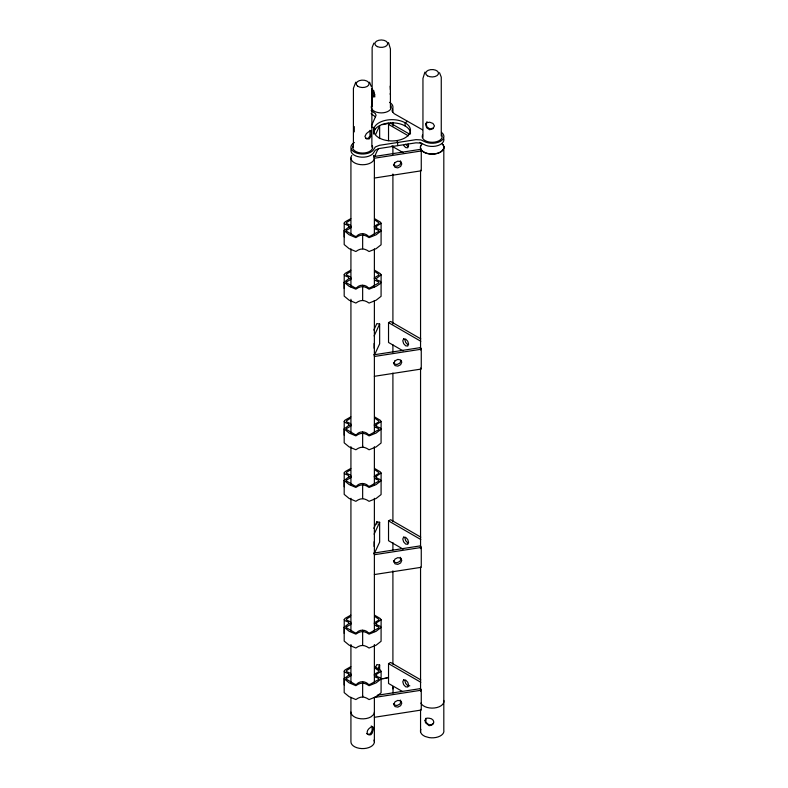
<?xml version="1.0" encoding="UTF-8"?>
<svg xmlns="http://www.w3.org/2000/svg" width="788" height="788" viewBox="0 0 788 788"><rect width="100%" height="100%" fill="white"/><g stroke="black" fill="none" stroke-linecap="round" stroke-linejoin="round"><path stroke-width="1.18" d="M393.035 686.644L392.897 688.85L392.749 688.003M372.133 88.433L374.94 94.993L373.837 97.022L372.369 96.402L372.153 93.388L372.133 47.507L373.867 43.113M388.504 42.562L390.424 48.905L390.415 94.462L390.198 93.644M374.113 348.237L374.113 343.469M374.113 546.488L374.113 541.72M373.867 90.807L373.63 96.205L374.999 96.786M354.275 126.573L354.275 131.901M350.808 218.65L345.085 221.861L344.218 223.063L345.144 224.255L348.326 225.545L348.956 226.993L344.189 230.697L344.189 244.566L349.123 248.644L355.861 251.5C360.628 248.062 364.312 248.161 369.07 251.52L376.122 248.673L381.077 244.782L381.116 223.28L380.309 222.058L374.566 218.65M350.808 270.195L345.085 273.406L344.218 274.608L345.144 275.8L348.326 277.09L348.956 278.538L344.189 282.242L344.189 296.121L349.123 300.189L355.861 303.045C360.628 299.607 364.312 299.716 369.07 303.065L376.122 300.218L381.077 296.327L381.116 274.825L380.309 273.603L374.566 270.205M344.189 282.242L349.123 286.31L355.861 289.166C360.628 285.739 364.312 285.837 369.07 289.186L376.122 286.339L380.21 283.65L381.077 282.449L380.161 281.257L376.969 279.976L376.339 278.528L381.116 274.825M350.808 416.901L345.085 420.112L344.218 421.324L345.144 422.516L348.326 423.796L348.956 425.244L344.189 428.948L344.189 442.826L349.123 446.894L355.861 449.751C360.628 446.323 364.312 446.422 369.07 449.781L376.122 446.924L381.077 443.033L381.116 421.531L380.309 420.309L374.566 416.911M350.808 468.446L345.085 471.657L344.218 472.869L345.144 474.061L348.326 475.341L348.956 476.789L344.189 480.493L344.189 494.371L349.123 498.44L355.861 501.296C360.628 497.868 364.312 497.967 369.07 501.326L376.122 498.469L381.077 494.578L381.116 473.076L380.309 471.854L374.566 468.456M350.808 615.152L345.085 618.373L344.218 619.575L345.144 620.767L348.326 622.047L348.956 623.495L344.189 627.199L344.189 641.077L349.123 645.145L355.861 648.012C360.628 644.574 364.312 644.673 369.07 648.031L376.122 645.185L381.077 641.284L381.116 619.782L380.309 618.57L374.566 615.162M350.808 666.697L345.085 669.918L344.218 671.12L345.144 672.312L348.326 673.592L348.956 675.04L344.189 678.744L344.189 692.622L349.123 696.69L355.861 699.557C360.628 696.119 364.312 696.218 369.07 699.577L376.122 696.73L381.077 692.829L381.116 671.327L380.309 670.115L374.566 666.707M425.914 718.232L425.914 721.966L427.441 723.778L429.529 724.871L431.854 724.458L433.567 723.148M355.743 82.179L353.418 88.355L353.418 147.267M424.899 72.102L422.949 78.436L422.949 137.348M401.043 360.52L399.871 363.091L397.054 364.509L394.236 363.957L393.458 362.49M393.823 561.637L394.995 559.066L397.812 557.648L400.629 558.2L401.801 560.396L400.629 562.967L397.812 564.385L394.995 563.834L393.458 560.741M401.043 701.517L399.871 704.078L397.054 705.506L394.236 704.955L393.458 703.487M371.424 125.981L376.073 115.314L375.393 113.61L373 111.886A11.712 6.757 0 0 1 371.138 110.487M373.817 131.832L375.324 128.582M375.62 134.433L379.649 125.775L379.649 138.599M374.113 157.511L378.141 148.843M373.817 330.093L376.831 323.592L379.649 324.026L379.649 343.854L374.615 354.679M374.113 335.944L379.649 324.026M373.817 528.344L376.831 521.843L379.649 522.277L379.649 542.105L374.113 554.023M374.113 534.195L379.649 522.277M375.324 667.84L376.831 664.589L379.649 665.023L379.649 669.682M377.639 669.357L379.649 665.023M426.426 122.898L429.647 122.199L432.957 123.44L434.474 125.883L432.957 128.769L429.647 129.734L426.672 127.764L425.579 124.465L427.047 121.647M381.116 223.28L376.556 226.205L376.339 229.288M381.116 421.531L376.556 424.466L376.339 427.549M381.116 473.076L376.556 476.011L376.339 479.094M381.116 619.782L376.556 622.717L376.339 625.8M381.116 671.327L376.556 674.262L376.339 677.345M350.502 219.96L346.405 222.649L346.543 223.487L350.69 225.447L350.926 227.742L346.533 230.313L346.346 231.15L355.132 236.361L356.58 236.282C359.486 232.667 365.435 232.903 368.42 236.292L369.858 236.4L378.89 231.327L378.752 230.49L374.615 228.53L374.379 226.235L378.772 223.654L378.949 222.817L374.822 219.97M350.502 271.505L346.405 274.194L346.543 275.032L350.69 276.992L350.926 279.287L346.533 281.858L346.346 282.695L355.132 287.906L356.58 287.827C359.486 284.222 365.435 284.448 368.42 287.837L369.858 287.945L378.89 282.872L378.752 282.035L374.615 280.075L374.379 277.78L378.772 275.199L378.949 274.372L374.822 271.515M350.502 418.211L346.405 420.9L346.543 421.738L350.69 423.698L350.926 425.993L346.533 428.564L346.346 429.401L355.132 434.612L356.58 434.533C359.486 430.928 365.435 431.154 368.42 434.543L369.858 434.651L378.89 429.578L378.752 428.741L374.615 426.781L374.379 424.486L378.772 421.915L378.949 421.078L374.822 418.221M350.502 469.756L346.405 472.445L346.543 473.283L350.69 475.243L350.926 477.538L346.533 480.109L346.346 480.946L355.132 486.157L356.58 486.078C359.486 482.473 365.435 482.709 368.42 486.088L369.858 486.196L378.89 481.123L378.752 480.286L374.615 478.326L374.379 476.031L378.772 473.46L378.949 472.623L374.822 469.766M350.502 616.462L346.405 619.151L346.543 619.989L350.69 621.949L350.926 624.244L346.533 626.824L346.346 627.652L355.132 632.872L356.58 632.794C359.486 629.179 365.435 629.415 368.42 632.803L369.858 632.902L378.89 627.829L378.752 626.992L374.615 625.032L374.379 622.737L378.772 620.166L378.949 619.329L374.822 616.472M350.502 668.007L346.405 670.696L346.543 671.534L350.69 673.494L350.926 675.789L346.533 678.37L346.346 679.197L355.132 684.417L356.58 684.339C359.486 680.724 365.435 680.96 368.42 684.348L369.858 684.447L378.89 679.374L378.752 678.537L374.615 676.577L374.379 674.282L378.772 671.711L378.949 670.874L374.822 668.027M388.533 140.707L388.533 124.386L390.592 123.194L409.317 134.009M407.494 121.382L405.071 122.77L405.071 125.942M403.101 350.877L388.533 342.465L388.533 322.637L390.592 321.445L420.772 338.87M403.101 549.128L388.533 540.716L388.533 520.888L390.592 519.696L420.772 537.12M402.057 691.263L388.533 683.462L388.533 663.634L390.592 662.442L420.772 679.867M433.341 127.981L429.992 129.005L427.047 126.976L425.983 123.598M373.601 156.605L420.506 149.346L421.265 150.971L421.265 170.799L374.359 178.049M374.359 158.23L421.265 150.971M373.601 354.856L420.506 347.597L421.265 349.222L421.265 369.05L374.359 376.309M374.359 356.481L421.265 349.222M373.601 553.107L420.506 545.848L421.265 547.473L421.265 567.301L374.359 574.56M374.359 554.732L421.265 547.473M377.216 695.292L420.506 688.594L421.265 690.219L421.265 710.047L374.359 717.297M374.359 697.479L421.265 690.219M367.976 734.347L369.917 734.091L371.207 732.476L372.143 730.328L372.143 726.546C369.336 727.708 365.859 730.87 367.582 734.12M348.956 226.993L350.926 226.983M374.379 226.983L376.339 226.983L376.969 228.431L380.161 229.712L381.077 230.904L376.122 234.794L369.07 237.641C364.312 234.292 360.628 234.184 355.861 237.621L349.123 234.765L344.189 230.697M348.956 278.538L350.926 278.528M374.379 278.528L376.339 278.528M348.956 425.244L350.926 425.234M374.379 425.234L376.339 425.234L376.969 426.682L380.161 427.963L381.077 429.155L376.122 433.045L369.07 435.902C364.312 432.543 360.628 432.445 355.861 435.872L349.123 433.016L344.189 428.948M348.956 476.789L350.926 476.789M374.379 476.789L376.339 476.779L376.969 478.227L380.161 479.508L381.077 480.7L376.122 484.59L369.07 487.447C364.312 484.088 360.628 483.99 355.861 487.427L349.123 484.561L344.189 480.493M348.956 623.495L350.926 623.495M374.379 623.495L376.339 623.485L376.969 624.933L380.161 626.224L381.077 627.406L376.122 631.306L369.07 634.153C364.312 630.794 360.628 630.695 355.861 634.133L349.123 631.267L344.189 627.199M348.956 675.04L350.926 675.04M374.379 675.04L376.339 675.03L376.969 676.478L380.161 677.769L381.077 678.96L376.122 682.851L369.07 685.698C364.312 682.339 360.628 682.241 355.861 685.678L349.123 682.812L344.189 678.744M365.681 138.373L368.252 138.402L369.966 135.9L370.015 130.335M409.829 685.846L407.76 685.639L405.692 683.462L404.845 680.586M372.034 127.203L374.231 127.548L374.231 130.719M394.236 562.208L397.054 562.76L399.871 561.342L401.043 558.781L400.265 557.303M400.629 700.946L397.812 700.394L394.995 701.812L393.823 704.374L394.995 706.58L397.812 707.131L400.629 705.703L401.801 703.142L400.265 700.049M422.496 129.803L394.108 113.649L392 111.049L392.582 108.862A11.712 6.757 0 0 0 389.558 102.332M388.533 124.386L408.302 135.792M419.748 142.401L421.826 143.603M391.656 146.007L403.101 152.616M388.533 322.637L420.792 341.263M388.533 520.888L420.792 539.514M388.533 663.634L420.792 682.26M371.207 726.004L373.187 727.147L373.482 728.496L372.241 733.067L370.941 734.692L369.001 734.938L366.578 733.539M375.393 116.782L373 115.058A11.712 6.757 0 0 1 371.138 113.659M405.692 144.214L407.76 146.391M403.633 145.396L405.702 147.583L407.76 147.78L408.617 145.888L408.046 143.977M407.76 344.642L405.692 342.465L404.845 339.589M407.76 542.893L405.692 540.716L404.845 537.84M400.265 160.801L401.043 162.269L399.871 164.83L397.054 166.258L394.236 165.707L393.458 164.239M396.807 140.579L397.694 142.48L397.694 145.652M439.517 72.723L441.26 77.126L441.26 136.038M369.552 82.179L371.178 86.316M390.198 86.109L390.424 89.822M362.647 233.76L362.657 248.772M362.647 285.305L362.657 300.317M362.647 432.011L362.657 447.023L362.647 445.89M362.647 483.556L362.657 498.568M362.647 630.262L362.657 645.274M362.647 681.807L362.657 696.819L362.647 695.686M443.811 146.332L443.811 730.19A11.731 6.767 0 0 1 429.155 737.607L425.047 736.445A11.731 6.767 0 0 1 420.861 729.324M420.556 148.095L420.556 150.557M420.556 170.218L420.556 349.596M420.556 368.026L420.556 548.635M420.556 567.065L420.556 691.155M420.556 709.358L420.556 731.953M420.506 347.597L420.506 349.931M420.506 545.848L420.506 548.182M420.506 688.594L420.506 690.928M393.035 687.166L393.035 693.095M392.907 122.396L392.907 126.08M392.907 145.741L392.907 154.34M392.907 174L392.907 323.888M392.907 344.78L392.907 352.147M392.907 373.039L392.907 521.705M392.907 542.587L392.907 549.965M392.907 570.847L392.907 664.225M390.424 94.087L390.424 107.818M376.831 521.843L376.831 524.178M374.379 157.974L374.379 234.144M374.379 248.89L374.379 286.98M374.379 300.494L374.379 433.331M374.379 446.707L374.379 484.787M374.379 498.311L374.379 631.592M374.379 644.515L374.379 683.137M374.379 697.35L374.379 741.833M372.133 96.126L372.133 106.419M371.877 88.355L371.877 147.267M350.926 157.974L350.926 234.144M350.926 248.89L350.926 286.98M350.926 299.263L350.926 433.331M350.926 446.707L350.926 484.787M350.926 498.311L350.926 631.001M350.926 644.515L350.926 683.137M350.926 697.35L350.926 741.833A11.731 6.767 0 0 0 364.184 748.541A11.731 6.767 0 0 0 373.975 740.07M344.218 223.063L344.218 236.942M344.218 274.608L344.218 288.487M344.218 421.324L344.218 435.203M344.218 472.869L344.218 486.748M344.218 619.575L344.218 633.453M344.218 671.12L344.218 684.999M388.523 677.306A11.731 6.767 0 0 1 380.978 678.685M442.344 143.83A11.731 6.767 0 0 1 433.715 153.926A11.731 6.767 0 0 1 420.861 145.465M443.811 700.453A11.731 6.767 0 0 1 434.474 707.979A11.731 6.767 0 0 1 420.861 703.083M373.63 134.039A18.429 10.638 0 0 1 392.04 122.829A18.429 10.638 0 0 1 410.45 134.039M443.506 137.93A11.712 6.757 0 0 1 438.059 145.534A11.712 6.757 0 0 1 423.924 144.46L420.94 143.081L415.975 142.825L379.412 148.489L375.334 150.134L373.945 152.192A11.712 6.757 0 0 1 359.604 156.97A11.712 6.757 0 0 1 351.33 148.696M441.477 132.384A11.712 6.757 0 0 1 439.931 141.584A11.712 6.757 0 0 1 423.924 141.288L420.94 139.909L415.975 139.653L379.412 145.317L375.334 146.962L373.945 149.021A11.712 6.757 0 0 1 356.787 153.128A11.712 6.757 0 0 1 354.364 142.49M441.881 135.014A10.017 5.782 0 0 1 432.198 142.293A10.017 5.782 0 0 1 422.526 135.014M372.31 145.78A10.017 5.782 0 0 1 362.638 153.059A10.017 5.782 0 0 1 352.965 145.78M392.582 108.537A11.712 6.757 0 0 1 392.582 112.034M390.956 105.612A10.017 5.782 0 0 1 381.274 112.891A10.017 5.782 0 0 1 371.601 105.612M373.482 155.384A11.731 6.767 0 0 1 362.647 164.741A11.731 6.767 0 0 1 351.812 155.384M388.425 123.194A11.731 6.767 0 0 1 382.052 124.583M388.425 677.316A11.731 6.767 0 0 1 380.89 678.714M374.379 712.096A11.731 6.767 0 0 1 373.482 714.686L370.941 716.883A11.731 6.767 0 0 1 358.166 718.351A11.731 6.767 0 0 1 350.926 712.096M442.304 144.056A11.731 6.767 0 0 1 439.566 152.616A11.731 6.767 0 0 1 424.486 152.547A11.731 6.767 0 0 1 421.994 143.958M371.424 132.709L371.02 136.235L369.178 138.944L366.41 138.905L364.903 136.472L366.41 133.576L369.178 131.409L371.02 130.916L371.424 132.709M425.047 720.518L425.53 722.783L429.155 725.689L431.479 725.275L433.183 723.965L433.814 722.104L433.183 720.232L431.479 718.804L429.155 718.213L427.057 718.124L425.53 719.05L425.047 720.518M403.633 338.889L402.786 340.78L403.633 343.657L405.702 345.834L407.76 346.04L408.617 344.149L407.76 341.273L405.702 339.086L403.633 338.889M403.633 537.14L402.786 539.031L403.633 541.908L405.702 544.084L407.76 544.291L408.617 542.4L407.76 539.524L405.702 537.347L403.633 537.14M403.633 679.886L402.786 681.768L403.633 684.654L405.702 686.831L407.76 687.028L408.617 685.146L407.76 682.27L405.702 680.083L403.633 679.886M394.995 162.564L393.823 165.125L394.995 167.332L397.812 167.883L400.629 166.455L401.801 163.894L400.629 161.688L397.812 161.136L394.995 162.564M394.995 360.815L393.823 363.376L394.995 365.583L397.812 366.134L400.629 364.716L401.801 362.145L400.629 359.949L397.812 359.397L394.995 360.815M379.008 137.821A18.429 10.638 0 0 0 409.849 133.054A18.429 10.638 0 0 0 387.272 120.022A18.429 10.638 0 0 0 379.008 137.821M357.565 86.079A6.412 3.704 0 0 0 368.577 85.242A6.412 3.704 0 0 0 361.81 80.149A6.412 3.704 0 0 0 357.565 86.079M377.373 46.62A6.412 3.704 0 0 0 387.637 44.158A6.412 3.704 0 0 0 378.831 40.257A6.412 3.704 0 0 0 377.373 46.62M427.529 75.845A6.412 3.704 0 0 0 438.286 74.239A6.412 3.704 0 0 0 430.494 69.669A6.412 3.704 0 0 0 427.529 75.845"/></g></svg>
